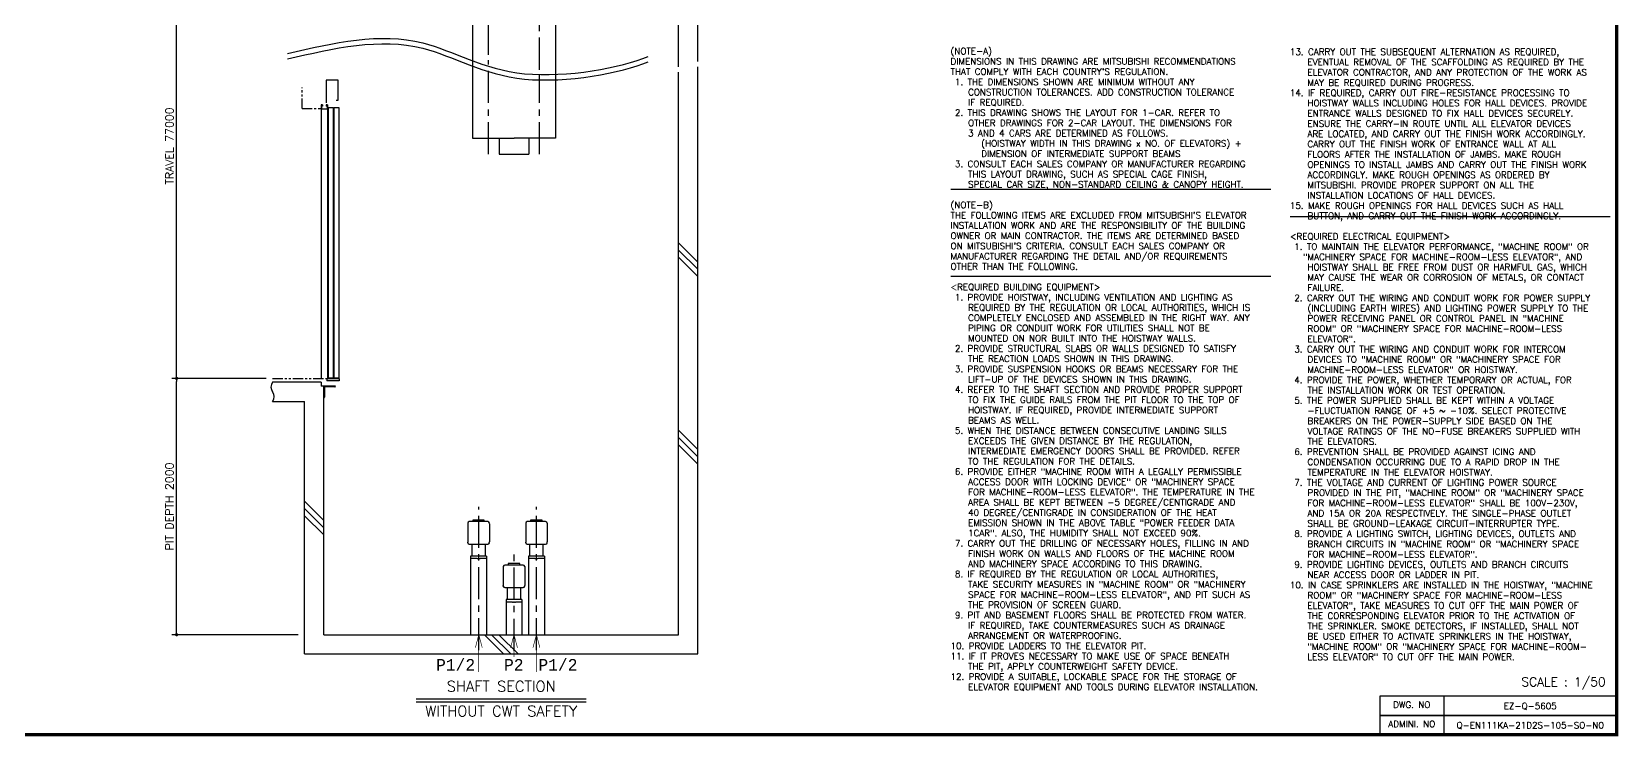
# Model space of a CAD drawing. Header units: millimetres. Extents: x -106996 to 276536, y -21995 to 37993.
# Drawn here: x 8124 to 20513, y -14512 to -9015 of the extents above; entities that cross this region are included whole.
import ezdxf
from ezdxf.enums import TextEntityAlignment as Align

# ---------------------------------------------------------------- set-up
doc = ezdxf.new("R2010")
doc.units = ezdxf.units.MM
doc.header["$LTSCALE"] = 100
doc.linetypes.add('CENTERX2', pattern=[4, 2.5, -0.5, 0.5, -0.5])
doc.linetypes.add('PHANTOM2', pattern=[31.75, 15.875, -3.175, 3.175, -3.175, 3.175, -3.175])
doc.layers.get('0').update_dxf_attribs({"color": 3})
for name, color, linetype in [('BUFFER', 3, 'Continuous'), ('BUILDING', 3, 'Continuous'), ('CENTER-LINE', 7, 'CENTERX2'), ('CWT', 1, 'Continuous'), ('DIM', 2, 'Continuous'), ('DOOR', 7, 'Continuous'), ('FRAME', 5, 'Continuous'), ('OTHERS', 4, 'Continuous'), ('SPEC', 7, 'Continuous'), ('W-DASHED-LINE', 111, 'PHANTOM2')]:
    doc.layers.add(name, color=color, linetype=linetype)
doc.styles.get("Standard").update_dxf_attribs({"font": 'romans.shx', "bigfont": 'bigfont.shx'})
doc.styles.add('STYLE1', font='monos.ttf')
doc.dimstyles.new('1-50IN', dxfattribs={"dimscale": 25, "dimtxt": 2.5, "dimasz": 1, "dimexe": 1.5, "dimexo": 2, "dimgap": 1, "dimtad": 3, "dimdsep": 46, "dimtxsty": 'Standard', "dimblk1": 'DOT', "dimblk2": 'DOT', "dimsah": 1, "dimcen": 0.09, "dimclrd": 256, "dimclre": 256, "dimclrt": 256, "dimadec": 0, "dimazin": 0, "dimtfac": 1, "dimtmove": 0, "dimatfit": 3, "dimldrblk": 'DOT', "dimfxl": 0, "dimtolj": 1, "dimtzin": 0, "dimarcsym": 0})

# ---------------------------------------------------------------- blocks, each defined once
blk = doc.blocks.new('SWALL1')
at = {"layer": 'BUILDING'}
for p, q in [((130, 150), (-250, 150)), ((130, 150), (130, 120)), ((-250, 0), (0, 0)), ((150, 120), (130, 120)), ((240, 120), (150, 120)), ((150, 120), (150, 30)), ((150, 30), (152, 30)), ((156, 106), (156, 34)), ((236, 114), (164, 114)), ((240, 120), (240, 118))]:
    blk.add_line(p, q, dxfattribs=at)
for centre, radius, start, end in [((-205, 112), 58.3, 139.986, 220.014), ((-295, 38), 58.3, 319.986, 40.014), ((152, 34), 4, 270, 0), ((164, 106), 8.5, 90, 180), ((236, 118), 4, 270, 0)]:
    blk.add_arc(centre, radius, start, end, dxfattribs=at)
blk = doc.blocks.new('SDOOR_HH2100W')
at = {"layer": 'DOOR', "ltscale": 170}
for p, q in [((-7, 2328), (-102, 2328)), ((-102, 2328), (-102, 2150)), ((-7, 2170), (-7, 2328)), ((-24, 2170), (-7, 2170)), ((-96, 0), (-96, -20)), ((0, 0), (0, -20)), ((0, -20), (-96, -20))]:
    blk.add_line(p, q, dxfattribs=at)
at = {"layer": 'DOOR'}
for p, q in [((-87, 2115), (-87, 5)), ((-87, 2115), (-47, 2115)), ((-47, 2115), (-47, 5)), ((-43, 2115), (-43, 5)), ((-43, 2115), (-3, 2115)), ((-3, 2115), (-3, 5)), ((-96, 0), (0, 0)), ((-87, 5), (-47, 5)), ((-43, 5), (-3, 5))]:
    blk.add_line(p, q, dxfattribs=at)
at = {"layer": 'OTHERS', "ltscale": 60}
for p, q in [((-141, 2135), (-141, 0)), ((-139, 2133), (-139, 2102)), ((-133, 2133), (-133, 2125)), ((-131, 2125), (-133, 2125)), ((-131, 2135), (-131, 2125)), ((-101, 2135), (-101, 2125)), ((-99, 2125), (-101, 2125))]:
    blk.add_line(p, q, dxfattribs=at)
at = {"layer": 'OTHERS', "ltscale": 150}
for p, q in [((-131, 2135), (-141, 2135)), ((-133, 2133), (-139, 2133)), ((-91, 2100), (-141, 2100)), ((-93, 2102), (-139, 2102))]:
    blk.add_line(p, q, dxfattribs=at)
at = {"layer": 'OTHERS', "ltscale": 25}
for p, q in [((-91, 2135), (-101, 2135)), ((-99, 2133), (-99, 2125)), ((-93, 2133), (-99, 2133)), ((-93, 2133), (-93, 2102)), ((-91, 2135), (-91, 0))]:
    blk.add_line(p, q, dxfattribs=at)
blk = doc.blocks.new('WAVE')
at = {"layer": 'BUILDING'}
for points in [[(-109, 11), (184, 95), (688, 239), (1305, -259), (2009, -99), (2176, -11)], [(-109, -31), (184, 53), (688, 197), (1305, -301), (2009, -141), (2176, -53)]]:
    blk.add_open_spline(points, degree=3, knots=[0, 0, 0, 0, 172.429057, 295.895167, 418.224694, 418.224694, 418.224694, 418.224694], dxfattribs=at)
blk = doc.blocks.new('BUFFER1')
at = {"linetype": 'Continuous'}
for p, q in [((-310, 871), (-311, 866)), ((-154, 883), (-299, 883)), ((-272, 894), (-272, 883)), ((-215, 894), (-272, 894)), ((-201, 894), (-215, 894)), ((-182, 894), (-201, 894)), ((-182, 883), (-182, 894)), ((-143, 871), (-142, 866)), ((141, 871), (141, 866)), ((297, 883), (153, 883)), ((180, 894), (180, 883)), ((237, 894), (180, 894)), ((251, 894), (237, 894)), ((270, 894), (251, 894)), ((270, 883), (270, 894)), ((309, 871), (309, 866)), ((-311, 867), (-311, 723)), ((-142, 866), (-142, 724)), ((141, 867), (141, 723)), ((309, 866), (309, 724)), ((-310, 717), (-311, 723)), ((-299, 707), (-154, 707)), ((-277, 613), (-277, 707)), ((-176, 707), (-176, 613)), ((-143, 718), (-142, 724)), ((141, 717), (141, 723)), ((153, 707), (297, 707)), ((174, 613), (174, 707)), ((276, 707), (276, 613)), ((309, 718), (309, 724)), ((-289, 613), (-289, 594)), ((-164, 613), (-289, 613)), ((-239, 594), (-289, 594)), ((-239, 594), (-231, 594)), ((-223, 594), (-231, 594)), ((-223, 594), (-215, 594)), ((-164, 594), (-215, 594)), ((-164, 613), (-164, 594)), ((-34, 532), (-34, 526)), ((-34, 527), (-34, 383)), ((122, 543), (-22, 543)), ((5, 555), (5, 543)), ((62, 555), (5, 555)), ((76, 555), (62, 555)), ((95, 555), (76, 555)), ((95, 543), (95, 555)), ((134, 532), (134, 526)), ((134, 526), (134, 384)), ((162, 613), (162, 594)), ((288, 613), (162, 613)), ((213, 594), (162, 594)), ((213, 594), (221, 594)), ((229, 594), (221, 594)), ((229, 594), (237, 594)), ((288, 594), (237, 594)), ((288, 613), (288, 594)), ((-34, 377), (-34, 383)), ((134, 378), (134, 384)), ((-22, 367), (122, 367)), ((-12, 274), (-12, 255)), ((112, 274), (-12, 274)), ((38, 255), (-12, 255)), ((-1, 274), (-1, 367)), ((38, 255), (46, 255)), ((54, 255), (46, 255)), ((54, 255), (62, 255)), ((112, 255), (62, 255)), ((101, 367), (101, 274)), ((112, 274), (112, 255))]:
    blk.add_line(p, q, dxfattribs=at)
for centre, start, end in [((-299, 871), 90, 178.041), ((-154, 871), 1.959, 90), ((153, 871), 90, 178.041), ((297, 871), 1.959, 90), ((-299, 718), 181.959, 270), ((-154, 718), 270, 358.041), ((153, 718), 181.959, 270), ((297, 718), 270, 358.041), ((-22, 532), 90, 178.041), ((122, 532), 1.959, 90), ((-22, 379), 181.959, 270), ((122, 379), 270, 358.041)]:
    blk.add_arc(centre, 11.5, start, end, dxfattribs=at)
at = {"layer": 'BUFFER'}
for p, q in [((-289, 594), (-289, 0)), ((-164, 594), (-164, 0)), ((162, 594), (162, 0)), ((288, 594), (288, 0)), ((-12, 274), (-12, 0)), ((112, 255), (112, 0))]:
    blk.add_line(p, q, dxfattribs=at)
at = {"layer": 'BUFFER', "linetype": 'Continuous'}
for p, q in [((-289, 0), (-164, 0)), ((-12, 0), (112, 0)), ((137, 0), (263, 0))]:
    blk.add_line(p, q, dxfattribs=at)
at = {"layer": 'CENTER-LINE'}
for p, q in [((-225, -122), (-225, 997)), ((225, -122), (225, 997)), ((50, -125), (50, 655))]:
    blk.add_line(p, q, dxfattribs=at)
at = {"layer": 'DIM', "const_width": 5}
for points in [[(-225, 0), (-252, -102)], [(-225, 0), (-225, -292)], [(-225, 0), (-198, -102)], [(50, 0), (23, -102)], [(50, 0), (50, -173)], [(50, 0), (77, -102)], [(225, 0), (198, -102)], [(225, 0), (252, -102)], [(225, 0), (225, -292)]]:
    blk.add_lwpolyline(points, dxfattribs=at)
at = {"layer": 'DIM', "style": 'STYLE1'}
for p in [(-406, -307), (393, -307)]:
    blk.add_text('P1/2', height=90, rotation=0, dxfattribs=at).set_placement(p, align=Align.BOTTOM_CENTER)
blk.add_text('P2', height=90, rotation=0, dxfattribs=at).set_placement((-28, -307), align=Align.BOTTOM_LEFT)
blk = doc.blocks.new('SCWT')
at = {"layer": 'CENTER-LINE'}
blk.add_line((-161, 2325), (-172, 3061), dxfattribs=at)
at = {"layer": 'CENTER-LINE', "ltscale": 0.3}
for p, q in [((0, 2515), (0, 2135)), ((186, 2325), (-191, 2325)), ((188, 2325), (-188, 2325))]:
    blk.add_line(p, q, dxfattribs=at)
at = {"layer": 'CWT'}
for p, q in [((-120, 2511), (-120, 1993)), ((120, 2511), (-120, 2511)), ((120, 2511), (120, 1993)), ((-325, 2145), (-325, 125)), ((-325, 2145), (-120, 2145)), ((120, 2145), (325, 2145)), ((325, 2145), (325, 125)), ((120, 1993), (-120, 1993)), ((-325, 125), (-25, 125)), ((-125, 125), (0, 125)), ((-115, 125), (-115, 0)), ((125, 125), (0, 125)), ((325, 125), (25, 125)), ((115, 125), (115, 0)), ((-115, 0), (115, 0))]:
    blk.add_line(p, q, dxfattribs=at)
blk.add_ellipse((0, 2325), major_axis=(161, 0), ratio=0.993892, start_param=-1.570796, end_param=4.712389, dxfattribs=at)
blk = doc.blocks.new('_DOT')
at = {"color": 0, "linetype": 'ByBlock'}
blk.add_line((-0.5, 0), (-1, 0), dxfattribs=at)
at = {"color": 0, "linetype": 'ByBlock', "const_width": 0.5}
blk.add_lwpolyline([(-0.25, 0, 1), (0.25, 0, 1)], format="xyb", close=True, dxfattribs=at)
blk = doc.blocks.new('*D215')
at = {"layer": 'DEFPOINTS', "color": 0, "transparency": 16777216}
for p in [(9255, -11720), (10005, -11720), (10255, -13720)]:
    blk.add_point(p, dxfattribs=at)
at = {"layer": 'DIM', "lineweight": -2, "transparency": 16777216}
for p, q in [((9955, -11720), (9218, -11720)), ((9255, -13695), (9255, -11745)), ((10205, -13720), (9218, -13720))]:
    blk.add_line(p, q, dxfattribs=at)
at = {"layer": 'DIM', "lineweight": -2, "transparency": 16777216, "xscale": 25, "yscale": 25, "zscale": 25}
for p, rotation in [((9255, -11720), 90), ((9255, -13720), 270)]:
    blk.add_blockref('_DOT', p, dxfattribs=dict(at, rotation=rotation))
at = {"layer": 'DIM', "transparency": 16777216, "insert": (9199, -12720), "char_height": 62.5, "attachment_point": 5, "rotation": 90}
blk.add_mtext('\\A1;PIT DEPTH 2000', dxfattribs=at)
blk = doc.blocks.new('*D216')
at = {"layer": 'DEFPOINTS', "color": 0, "transparency": 16777216}
for p in [(9255, -8095), (10005, -8095), (10005, -11720)]:
    blk.add_point(p, dxfattribs=at)
at = {"layer": 'DIM', "lineweight": -2, "transparency": 16777216}
for p, q in [((9955, -8095), (9218, -8095)), ((9255, -11695), (9255, -8120)), ((9955, -11720), (9218, -11720))]:
    blk.add_line(p, q, dxfattribs=at)
at = {"layer": 'DIM', "lineweight": -2, "transparency": 16777216, "xscale": 25, "yscale": 25, "zscale": 25}
for p, rotation in [((9255, -8095), 90), ((9255, -11720), 270)]:
    blk.add_blockref('_DOT', p, dxfattribs=dict(at, rotation=rotation))
at = {"layer": 'DIM', "transparency": 16777216, "insert": (9199, -9907), "char_height": 62.5, "attachment_point": 5, "rotation": 90}
blk.add_mtext('\\A1;TRAVEL {\\Fromans,bigfont|c162;7}7000', dxfattribs=at)
blk = doc.blocks.new('SHAFT_SECTION_O')
at = {"layer": 'DIM'}
for p, q in [((-664, 25), (664, 25)), ((-664, 0), (664, 0))]:
    blk.add_line(p, q, dxfattribs=at)
blk.add_text('SHAFT SECTION', height=83.33, rotation=0, dxfattribs=at).set_placement((0, 56), align=Align.BOTTOM_CENTER)
blk.add_text('WITHOUT CWT SAFETY', height=83.33, rotation=0, dxfattribs=at).set_placement((0, -30), align=Align.TOP_CENTER)

msp = doc.modelspace()

# ---------------------------------------------------------------- linework, layer by layer
at = {"layer": 'BUILDING'}
for p, q in [((13325.000004, -9247.7799969), (13325.000004, -2494.9999969)), ((13175.000004, -9288.4399969), (13175.000004, -2644.9999969)), ((13325.000004, -13869.9999969), (13325.000004, -9289.3899969)), ((13175.000004, -13719.9999969), (13175.000004, -9330.0499969)), ((13175.000004, -10661.7966636), (13325.000004, -10811.7966636)), ((13175.000004, -10718.3666636), (13325.000004, -10868.3666636)), ((13175.000004, -10774.9366636), (13325.000004, -10924.9366636)), ((10405.000004, -13719.9999969), (10405.000004, -11779.9999969)), ((10255.000004, -13869.9999969), (10255.000004, -11899.9999969)), ((13175.000004, -12125.1133302), (13325.000004, -12275.1133302)), ((13175.000004, -12181.6833302), (13325.000004, -12331.6833302)), ((13175.000004, -12238.2533302), (13325.000004, -12388.2533302)), ((10255.000004, -12678.4299969), (10405.000004, -12828.4299969)), ((10255.000004, -12734.9999969), (10405.000004, -12884.9999969)), ((10255.000004, -12791.5699969), (10405.000004, -12941.5699969)), ((10405.000004, -13719.9999969), (13175.000004, -13719.9999969)), ((11808.430004, -13869.9999969), (11658.430004, -13719.9999969)), ((11865.000004, -13869.9999969), (11715.000004, -13719.9999969)), ((11921.570004, -13869.9999969), (11771.570004, -13719.9999969)), ((10255.000004, -13869.9999969), (13325.000004, -13869.9999969))]:
    msp.add_line(p, q, dxfattribs=at)
at = {"layer": 'CENTER-LINE'}
for p, q in [((11690.000004, -9195.9299969), (11690.000004, -8239.9999969)), ((12090.000004, -9310.9799969), (12090.000004, -8239.9999969)), ((11690.000004, -9970.9999969), (11690.000004, -9237.5399969)), ((12090.000004, -9970.9999969), (12090.000004, -9352.5899969))]:
    msp.add_line(p, q, dxfattribs=at)
at = {"layer": 'FRAME'}
for p, q in [((19150.000004, -14199.9999969), (19150.000004, -14349.9999969)), ((19150.000004, -14349.9999969), (19150.000004, -14499.9999969))]:
    msp.add_line(p, q, dxfattribs=at)
at = {"layer": 'FRAME', "const_width": 25}
msp.add_lwpolyline([(500.000004, -14499.9999969), (20500.000004, -14499.9999969), (20500.000004, -499.9999969), (500.000004, -499.9999969)], close=True, dxfattribs=at)
at = {"layer": 'FRAME'}
for points in [[(18650.000004, -14349.9999969), (20500.000004, -14349.9999969), (20500.000004, -14199.9999969), (18650.000004, -14199.9999969)], [(18650.000004, -14499.9999969), (20500.000004, -14499.9999969), (20500.000004, -14349.9999969), (18650.000004, -14349.9999969)]]:
    msp.add_lwpolyline(points, close=True, dxfattribs=at)
at = {"layer": 'SPEC'}
for p, q in [((15300.0004937, -10244.7369202), (17800.0004937, -10244.7369202)), ((17950.0004937, -10457.6860504), (20450.0004937, -10457.6860504)), ((15300.0004937, -10921.3591382), (17800.0004937, -10921.3591382))]:
    msp.add_line(p, q, dxfattribs=at)
at = {"layer": 'W-DASHED-LINE', "ltscale": 0.05}
for p, q in [((10235.000004, -9614.9999969), (10235.000004, -9450.9999969)), ((10235.000004, -9614.9999969), (10384.000004, -9614.9999969)), ((10005.000004, -11719.9999969), (10429.000004, -11719.9999969))]:
    msp.add_line(p, q, dxfattribs=at)

# ---------------------------------------------------------------- block references
at = {"layer": 'BUFFER'}
msp.add_blockref('BUFFER1', (11840.000004, -13719.9999969), dxfattribs=at)
at = {"layer": 'BUILDING', "xscale": 1.23293172690763}
msp.add_blockref('WAVE', (10255.000004, -9196.1599969), dxfattribs=at)
at = {"layer": 'BUILDING'}
msp.add_blockref('SWALL1', (10255.000004, -11899.9999969), dxfattribs=at)
at = {"layer": 'CWT'}
msp.add_blockref('SCWT', (11890.000004, -9970.9999969), dxfattribs=at)
at = {"layer": 'DIM'}
msp.add_blockref('SHAFT_SECTION_O', (11790.000004, -14244.9999969), dxfattribs=at)
at = {"layer": 'DOOR'}
msp.add_blockref('SDOOR_HH2100W', (10525.000004, -11719.9999969), dxfattribs=at)

# ---------------------------------------------------------------- texts
at = {"layer": 'SPEC'}
msp.add_text('SCALE : 1/50', height=70, dxfattribs=at).set_placement((20413.2544973, -14144.1162521), align=Align.BOTTOM_RIGHT)
for s, p in [('DWG. NO', (18900.000004, -14306.6666636)), ('ADMINI. NO', (18900.000004, -14456.6666636))]:
    msp.add_text(s, height=50, dxfattribs=at).set_placement(p, align=Align.BOTTOM_CENTER)
at = {"layer": 'SPEC', "char_height": 50, "attachment_point": 4, "line_spacing_factor": 0.96}
for s, insert in [('(NOTE-A)\\PDIMENSIONS IN THIS DRAWING ARE MITSUBISHI RECOMMENDATIONS\\PTHAT COMPLY WITH EACH COUNTRY\'S REGULATION.\\P 1. THE DIMENSIONS SHOWN ARE MINIMUM WITHOUT ANY \\P    CONSTRUCTION TOLERANCES. ADD CONSTRUCTION TOLERANCE\\P    IF REQUIRED.\\P 2. THIS DRAWING SHOWS THE LAYOUT FOR 1-CAR. REFER TO\\P    OTHER DRAWINGS FOR 2-CAR LAYOUT. THE DIMENSIONS FOR\\P    3 AND 4 CARS ARE DETERMINED AS FOLLOWS.\\P       (HOISTWAY WIDTH IN THIS DRAWING x NO. OF ELEVATORS) +\\P       DIMENSION OF INTERMEDIATE SUPPORT BEAMS\\P 3. CONSULT EACH SALES COMPANY OR MANUFACTURER REGARDING\\P    THIS LAYOUT DRAWING, SUCH AS SPECIAL CAGE FINISH,\\P    SPECIAL CAR SIZE, NON-STANDARD CEILING & CANOPY HEIGHT.\\P\\P(NOTE-B)\\PTHE FOLLOWING ITEMS ARE EXCLUDED FROM MITSUBISHI\'S ELEVATOR\\PINSTALLATION WORK AND ARE THE RESPONSIBILITY OF THE BUILDING\\POWNER OR MAIN CONTRACTOR. THE ITEMS ARE DETERMINED BASED\\PON MITSUBISHI\'S CRITERIA. CONSULT EACH SALES COMPANY OR\\PMANUFACTURER REGARDING THE DETAIL AND/OR REQUIREMENTS\\POTHER THAN THE FOLLOWING.\\P\\P<REQUIRED BUILDING EQUIPMENT>\\P 1. PROVIDE HOISTWAY, INCLUDING VENTILATION AND LIGHTING AS\\P    REQUIRED BY THE REGULATION OR LOCAL AUTHORITIES, WHICH IS\\P    COMPLETELY ENCLOSED AND ASSEMBLED IN THE RIGHT WAY. ANY\\P    PIPING OR CONDUIT WORK FOR UTILITIES SHALL NOT BE \\P    MOUNTED ON NOR BUILT INTO THE HOISTWAY WALLS.\\P 2. PROVIDE STRUCTURAL SLABS OR WALLS DESIGNED TO SATISFY\\P    THE REACTION LOADS SHOWN IN THIS DRAWING.\\P 3. PROVIDE SUSPENSION HOOKS OR BEAMS NECESSARY FOR THE\\P    LIFT-UP OF THE DEVICES SHOWN IN THIS DRAWING.\\P 4. REFER TO THE SHAFT SECTION AND PROVIDE PROPER SUPPORT\\P    TO FIX THE GUIDE RAILS FROM THE PIT FLOOR TO THE TOP OF\\P    HOISTWAY. IF REQUIRED, PROVIDE INTERMEDIATE SUPPORT\\P    BEAMS AS WELL.\\P 5. WHEN THE DISTANCE BETWEEN CONSECUTIVE LANDING SILLS\\P    EXCEEDS THE GIVEN DISTANCE BY THE REGULATION,\\P    INTERMEDIATE EMERGENCY DOORS SHALL BE PROVIDED. REFER\\P    TO THE REGULATION FOR THE DETAILS.\\P 6. PROVIDE EITHER "MACHINE ROOM WITH A LEGALLY PERMISSIBLE\\P    ACCESS DOOR WITH LOCKING DEVICE" OR "MACHINERY SPACE\\P    FOR MACHINE-ROOM-LESS ELEVATOR". THE TEMPERATURE IN THE\\P    AREA SHALL BE KEPT BETWEEN -5 DEGREE/CENTIGRADE AND\\P    40 DEGREE/CENTIGRADE IN CONSIDERATION OF THE HEAT\\P    EMISSION SHOWN IN THE ABOVE TABLE "POWER FEEDER DATA\\P    1CAR". ALSO, THE HUMIDITY SHALL NOT EXCEED 90%.\\P 7. CARRY OUT THE DRILLING OF NECESSARY HOLES, FILLING IN AND\\P    FINISH WORK ON WALLS AND FLOORS OF THE MACHINE ROOM\\P    AND MACHINERY SPACE ACCORDING TO THIS DRAWING.\\P 8. IF REQUIRED BY THE REGULATION OR LOCAL AUTHORITIES, \\P    TAKE SECURITY MEASURES IN "MACHINE ROOM" OR "MACHINERY\\P    SPACE FOR MACHINE-ROOM-LESS ELEVATOR", AND PIT SUCH AS\\P    THE PROVISION OF SCREEN GUARD.\\P 9. PIT AND BASEMENT FLOORS SHALL BE PROTECTED FROM WATER.\\P    IF REQUIRED, TAKE COUNTERMEASURES SUCH AS DRAINAGE \\P    ARRANGEMENT OR WATERPROOFING.\\P10. PROVIDE LADDERS TO THE ELEVATOR PIT.\\P11. IF IT PROVES NECESSARY TO MAKE USE OF SPACE BENEATH\\P    THE PIT, APPLY COUNTERWEIGHT SAFETY DEVICE.\\P12. PROVIDE A SUITABLE, LOCKABLE SPACE FOR THE STORAGE OF\\P    ELEVATOR EQUIPMENT AND TOOLS DURING ELEVATOR INSTALLATION. ', (15298.5668791, -11649.2769269)), ('\\pi-74.67,l74.67;13. CARRY OUT THE SUBSEQUENT ALTERNATION AS REQUIRED,\\P    EVENTUAL REMOVAL OF THE SCAFFOLDING AS REQUIRED BY THE \\P    ELEVATOR CONTRACTOR, AND ANY PROTECTION OF THE WORK AS\\P    MAY BE REQUIRED DURING PROGRESS.\\P\\pi-105.6,l105.6;14. IF REQUIRED, CARRY OUT FIRE-RESISTANCE PROCESSING TO\\P    HOISTWAY WALLS INCLUDING HOLES FOR HALL DEVICES. PROVIDE\\P    ENTRANCE WALLS DESIGNED TO FIX HALL DEVICES SECURELY.\\P    ENSURE THE CARRY-IN ROUTE UNTIL ALL ELEVATOR DEVICES\\P    ARE LOCATED, AND CARRY OUT THE FINISH WORK ACCORDINGLY.\\P    CARRY OUT THE FINISH WORK OF ENTRANCE WALL AT ALL\\P    FLOORS AFTER THE INSTALLATION OF JAMBS. MAKE ROUGH\\P    OPENINGS TO INSTALL JAMBS AND CARRY OUT THE FINISH WORK\\P    ACCORDINGLY. MAKE ROUGH OPENINGS AS ORDERED BY\\P    MITSUBISHI. PROVIDE PROPER SUPPORT ON ALL THE\\P    INSTALLATION LOCATIONS OF HALL DEVICES.\\P\\pi-93.33,l93.33;15. MAKE ROUGH OPENINGS FOR HALL DEVICES SUCH AS HALL\\P    BUTTON, AND CARRY OUT THE FINISH WORK ACCORDINGLY.\\P\\P<REQUIRED ELECTRICAL EQUIPMENT>\\P 1. TO MAINTAIN THE ELEVATOR PERFORMANCE, "MACHINE ROOM" OR\\P   "MACHINERY SPACE FOR MACHINE-ROOM-LESS ELEVATOR", AND\\P    HOISTWAY SHALL BE FREE FROM DUST OR HARMFUL GAS, WHICH\\P    MAY CAUSE THE WEAR OR CORROSION OF METALS, OR CONTACT\\P    FAILURE.\\P 2. CARRY OUT THE WIRING AND CONDUIT WORK FOR POWER SUPPLY\\P    (INCLUDING EARTH WIRES) AND LIGHTING POWER SUPPLY TO THE\\P    POWER RECEIVING PANEL OR CONTROL PANEL IN "MACHINE\\P    ROOM" OR "MACHINERY SPACE FOR MACHINE-ROOM-LESS\\P    ELEVATOR".\\P 3. CARRY OUT THE WIRING AND CONDUIT WORK FOR INTERCOM\\P    DEVICES TO "MACHINE ROOM" OR "MACHINERY SPACE FOR\\P    MACHINE-ROOM-LESS ELEVATOR" OR HOISTWAY.\\P 4. PROVIDE THE POWER, WHETHER TEMPORARY OR ACTUAL, FOR\\P    THE INSTALLATION WORK OR TEST OPERATION.\\P 5. THE POWER SUPPLIED SHALL BE KEPT WITHIN A VOLTAGE\\P    -FLUCTUATION RANGE OF +5 ~ -10%. SELECT PROTECTIVE\\P    BREAKERS ON THE POWER-SUPPLY SIDE BASED ON THE\\P    VOLTAGE RATINGS OF THE NO-FUSE BREAKERS SUPPLIED WITH\\P    THE ELEVATORS.\\P 6. PREVENTION SHALL BE PROVIDED AGAINST ICING AND\\P    CONDENSATION OCCURRING DUE TO A RAPID DROP IN THE\\P    TEMPERATURE IN THE ELEVATOR HOISTWAY.\\P 7. THE VOLTAGE AND CURRENT OF LIGHTING POWER SOURCE\\P    PROVIDED IN THE PIT, "MACHINE ROOM" OR "MACHINERY SPACE\\P    FOR MACHINE-ROOM-LESS ELEVATOR" SHALL BE 100V-230V,\\P    AND 15A OR 20A RESPECTIVELY. THE SINGLE-PHASE OUTLET\\P    SHALL BE GROUND-LEAKAGE CIRCUIT-INTERRUPTER TYPE.\\P 8. PROVIDE A LIGHTING SWITCH, LIGHTING DEVICES, OUTLETS AND\\P    BRANCH CIRCUITS IN "MACHINE ROOM" OR "MACHINERY SPACE\\P    FOR MACHINE-ROOM-LESS ELEVATOR".\\P 9. PROVIDE LIGHTING DEVICES, OUTLETS AND BRANCH CIRCUITS\\P    NEAR ACCESS DOOR OR LADDER IN PIT.\\P10. IN CASE SPRINKLERS ARE INSTALLED IN THE HOISTWAY, "MACHINE\\P    ROOM" OR "MACHINERY SPACE FOR MACHINE-ROOM-LESS\\P    ELEVATOR", TAKE MEASURES TO CUT OFF THE MAIN POWER OF\\P    THE CORRESPONDING ELEVATOR PRIOR TO THE ACTIVATION OF\\P    THE SPRINKLER. SMOKE DETECTORS, IF INSTALLED, SHALL NOT\\P    BE USED EITHER TO ACTIVATE SPRINKLERS IN THE HOISTWAY,\\P    "MACHINE ROOM" OR "MACHINERY SPACE FOR MACHINE-ROOM-\\P    LESS ELEVATOR" TO CUT OFF THE MAIN POWER.', (17948.5668791, -11532.0413511))]:
    msp.add_mtext(s, dxfattribs=dict(at, insert=insert))
at = {"layer": 'SPEC', "char_height": 50, "attachment_point": 8}
for s, insert in [('EZ-Q-5605', (19825.000004, -14306.6666969)), ('Q-EN111KA-21D2S-105-SO-N0', (19825.000004, -14456.6666969))]:
    msp.add_mtext(s, dxfattribs=dict(at, insert=insert))

# ---------------------------------------------------------------- dimensions: what is measured, and where the dimension line sits
at = {"layer": 'DIM'}
for base, p1, p2, text, picture, middle in [((9255.000004, -8094.9999969), (10005.000004, -11719.9999969), (10005.000004, -8094.9999969), 'TRAVEL {\\Fromans,bigfont|c162;7}7000', '*D216', (9255.000004, -9907.4999969)), ((9255.000004, -11719.9999969), (10255.000004, -13719.9999969), (10005.000004, -11719.9999969), 'PIT DEPTH <>', '*D215', (9255.000004, -12719.9999969))]:
    dim = msp.add_linear_dim(base=base, p1=p1, p2=p2, angle=90, text=text, dimstyle='1-50IN', override={"dimpost": '\\X'}, dxfattribs=at)
    dim.commit()
    dim.dimension.update_dxf_attribs({"geometry": picture, "text_midpoint": middle, "dimtype": 160})

doc.saveas('drawing.dxf')
